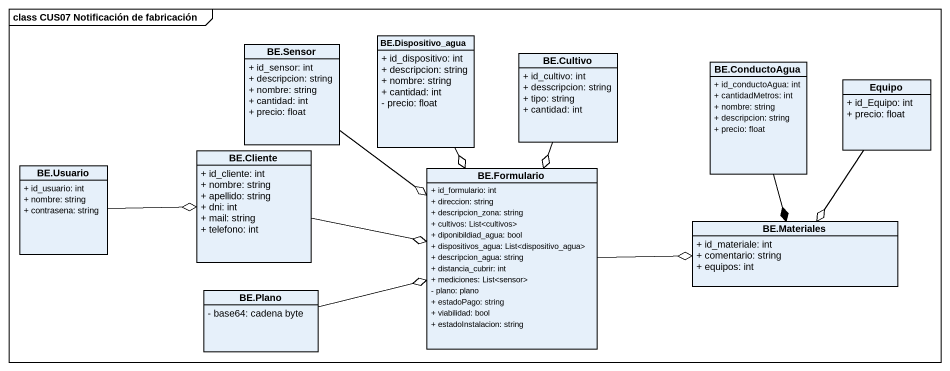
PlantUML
@startuml
mainframe class CUS07 Notificación de fabricación
hide circle
hide empty members
skinparam classAttributeIconSize 0
class "BE.Dispositivo_agua" as BE_Dispositivo_agua {
  + id_dispositivo: int
  + descripcion: string
  + nombre: string
  + cantidad: int
  - precio: float
}
class "BE.Sensor" as BE_Sensor {
  + id_sensor: int
  + descripcion: string
  + nombre: string
  + cantidad: int
  + precio: float
}
class "BE.Cultivo" as BE_Cultivo {
  + id_cultivo: int
  + desscripcion: string
  + tipo: string
  + cantidad: int
}
class "BE.ConductoAgua" as BE_ConductoAgua {
  + id_conductoAgua: int
  + cantidadMetros: int
  + nombre: string
  + descripcion: string
  + precio: float
}
class Equipo {
  + id_Equipo: int
  + precio: float
}
class "BE.Cliente" as BE_Cliente {
  + id_cliente: int
  + nombre: string
  + apellido: string
  + dni: int
  + mail: string
  + telefono: int
}
class "BE.Usuario" as BE_Usuario {
  + id_usuario: int
  + nombre: string
  + contrasena: string
}
class "BE.Formulario" as BE_Formulario {
  + id_formulario: int
  + direccion: string
  + descripcion_zona: string
  + cultivos: List<cultivos>
  + diponibildiad_agua: bool
  + dispositivos_agua: List<dispositivo_agua>
  + descripcion_agua: string
  + distancia_cubrir: int
  + mediciones: List<sensor>
  - plano: plano
  + estadoPago: string
  + viabilidad: bool
  + estadoInstalacion: string
}
class "BE.Materiales" as BE_Materiales {
  + id_materiale: int
  + comentario: string
  + equipos: int
}
class "BE.Plano" as BE_Plano {
  - base64: cadena byte
}
BE_Dispositivo_agua --o BE_Formulario
BE_Sensor --o BE_Formulario
BE_Cultivo --o BE_Formulario
BE_ConductoAgua --* BE_Materiales
Equipo --o BE_Materiales
BE_Cliente -right-o BE_Formulario
BE_Usuario -right-o BE_Cliente
BE_Formulario -right-o BE_Materiales
BE_Plano -right-o BE_Formulario
@enduml
